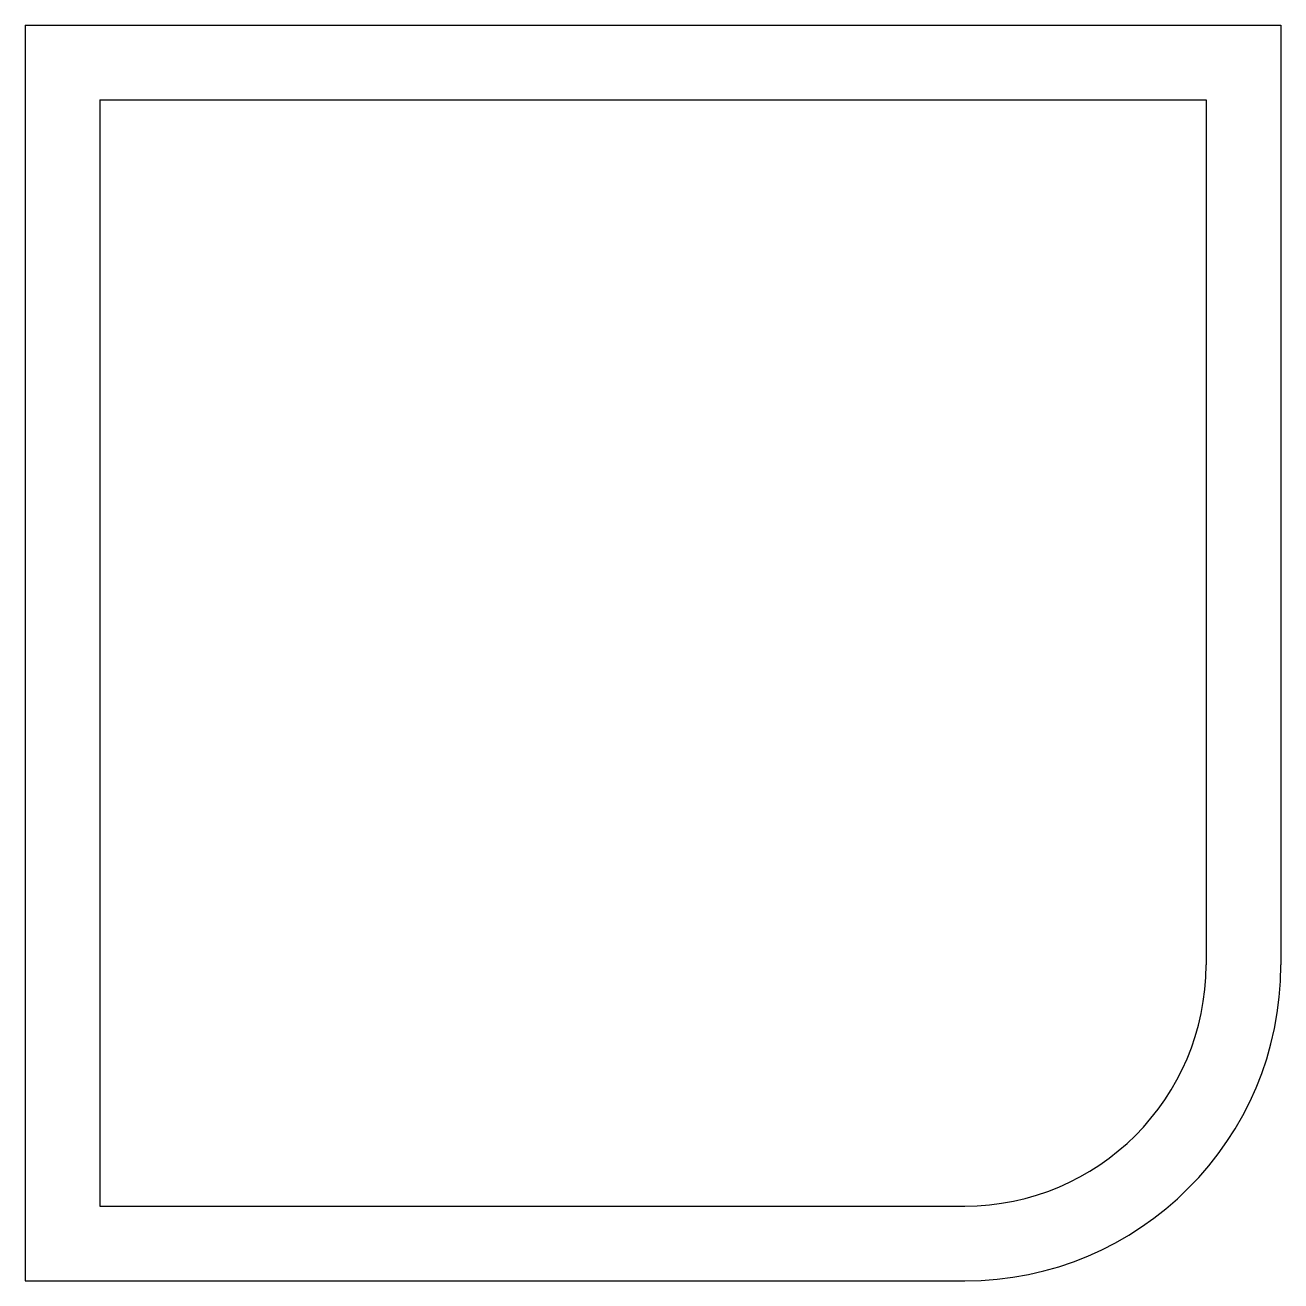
# Model space of a CAD drawing. Header units: inches. Extents: x -4 to 298, y -298 to 4.
import ezdxf

# ---------------------------------------------------------------- set-up
doc = ezdxf.new("R2010")
doc.units = ezdxf.units.IN
doc.layers.get('0').update_dxf_attribs({"linetype": 'CONTINUOUS'})

msp = doc.modelspace()

# ---------------------------------------------------------------- linework, layer by layer
for p, q in [((-4, 4), (-4, -298)), ((-4, 4), (298, 4)), ((298, 4), (298, -222)), ((14, -14), (280, -14)), ((14, -14), (14, -280)), ((280, -14), (280, -222)), ((14, -280), (222, -280)), ((-4, -298), (222, -298))]:
    msp.add_line(p, q)
for radius in [76, 58]:
    msp.add_arc((222, -222), radius, -90, 0)

doc.saveas('drawing.dxf')
